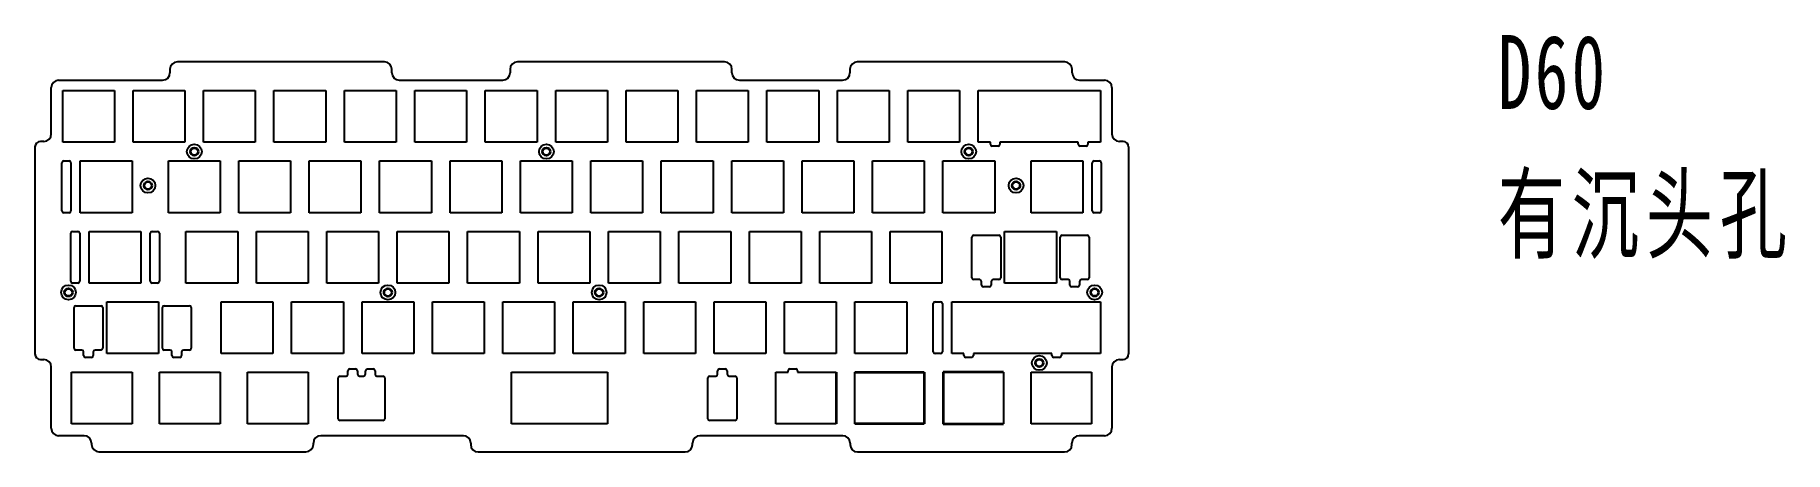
# Model space of a CAD drawing. Header units: millimetres. Extents: x 0 to 473, y 0 to 113.
import ezdxf

# ---------------------------------------------------------------- set-up
doc = ezdxf.new("R2010")
doc.units = ezdxf.units.MM
doc.layers.get('0').update_dxf_attribs({"lineweight": 35})
doc.layers.add('尺寸线层', color=3, linetype='Continuous', lineweight=18)
doc.styles.add('标准', font='', dxfattribs={"width": 0.667})
doc.styles.get('标准').set_extended_font_data('仿宋_gb2312')

msp = doc.modelspace()

# ---------------------------------------------------------------- linework, layer by layer
at = {"color": 7, "linetype": 'Continuous', "lineweight": 25}
for p, q in [((94.54, 105.5), (38.51, 105.5)), ((186.54, 105.5), (130.51, 105.5)), ((278.55, 105.5), (222.45, 105.5)), ((6.4, 100.55), (34.51, 100.55)), ((36.51, 103.5), (36.51, 102.55)), ((96.54, 102.55), (96.54, 103.5)), ((98.54, 100.55), (126.51, 100.55)), ((128.51, 103.5), (128.51, 102.55)), ((188.54, 102.55), (188.54, 103.5)), ((190.54, 100.55), (218.45, 100.55)), ((220.45, 103.5), (220.45, 102.55)), ((280.55, 102.55), (280.55, 103.5)), ((282.55, 100.55), (289.33, 100.55)), ((4.4, 86), (4.4, 98.55)), ((7.5, 97.77), (21.5, 97.77)), ((7.5, 83.77), (7.5, 97.77)), ((21.5, 97.77), (21.5, 83.77)), ((26.55, 83.77), (26.55, 97.77)), ((26.55, 97.77), (40.55, 97.77)), ((40.55, 97.77), (40.55, 83.77)), ((45.6, 83.77), (45.6, 97.77)), ((45.6, 97.77), (59.6, 97.77)), ((59.6, 97.77), (59.6, 83.77)), ((64.65, 83.77), (64.65, 97.77)), ((64.65, 97.77), (78.65, 97.77)), ((78.65, 97.77), (78.65, 83.77)), ((83.7, 83.77), (83.7, 97.77)), ((83.7, 97.77), (97.7, 97.77)), ((97.7, 97.77), (97.7, 83.77)), ((102.75, 83.77), (102.75, 97.77)), ((102.75, 97.77), (116.75, 97.77)), ((116.75, 97.77), (116.75, 83.77)), ((121.8, 83.77), (121.8, 97.77)), ((121.8, 97.77), (135.8, 97.77)), ((135.8, 97.77), (135.8, 83.77)), ((140.85, 83.77), (140.85, 97.77)), ((140.85, 97.77), (154.85, 97.77)), ((154.85, 97.77), (154.85, 83.77)), ((159.9, 83.77), (159.9, 97.77)), ((159.9, 97.77), (173.9, 97.77)), ((173.9, 97.77), (173.9, 83.77)), ((178.95, 83.77), (178.95, 97.77)), ((178.95, 97.77), (192.95, 97.77)), ((192.95, 97.77), (192.95, 83.77)), ((198, 83.77), (198, 97.77)), ((198, 97.77), (212, 97.77)), ((212, 97.77), (212, 83.77)), ((217.05, 83.77), (217.05, 97.77)), ((217.05, 97.77), (231.05, 97.77)), ((231.05, 97.77), (231.05, 83.77)), ((236.1, 83.77), (236.1, 97.77)), ((236.1, 97.77), (250.1, 97.77)), ((250.1, 97.77), (250.1, 83.77)), ((255.15, 97.77), (288.2, 97.77)), ((255.15, 83.77), (255.15, 97.77)), ((288.2, 97.77), (288.2, 83.77)), ((291.33, 98.55), (291.33, 86)), ((0, 82.5), (0, 26.5)), ((2.4, 84), (1.5, 84)), ((21.5, 83.77), (7.5, 83.77)), ((40.55, 83.77), (26.55, 83.77)), ((59.6, 83.77), (45.6, 83.77)), ((78.65, 83.77), (64.65, 83.77)), ((97.7, 83.77), (83.7, 83.77)), ((116.75, 83.77), (102.75, 83.77)), ((135.8, 83.77), (121.8, 83.77)), ((154.85, 83.77), (140.85, 83.77)), ((173.9, 83.77), (159.9, 83.77)), ((192.95, 83.77), (178.95, 83.77)), ((212, 83.77), (198, 83.77)), ((231.05, 83.77), (217.05, 83.77)), ((250.1, 83.77), (236.1, 83.77)), ((258.43, 83.77), (255.15, 83.77)), ((258.43, 83.23), (258.43, 83.77)), ((260.53, 82.73), (258.93, 82.73)), ((282.23, 83.77), (261.03, 83.77)), ((261.03, 83.77), (261.03, 83.23)), ((282.23, 83.23), (282.23, 83.77)), ((284.33, 82.73), (282.73, 82.73)), ((288.2, 83.77), (284.83, 83.77)), ((284.83, 83.77), (284.83, 83.23)), ((294.35, 84), (293.33, 84)), ((295.85, 82.5), (295.85, 26.5)), ((7.27, 65.22), (7.27, 78.22)), ((7.77, 78.72), (9.21, 78.72)), ((9.71, 78.22), (9.71, 65.22)), ((12.26, 64.72), (12.26, 78.72)), ((12.26, 78.72), (26.26, 78.72)), ((26.26, 78.72), (26.26, 64.72)), ((36.07, 64.72), (36.07, 78.72)), ((36.07, 78.72), (50.07, 78.72)), ((50.07, 78.72), (50.07, 64.72)), ((55.12, 64.72), (55.12, 78.72)), ((55.12, 78.72), (69.12, 78.72)), ((69.12, 78.72), (69.12, 64.72)), ((74.17, 64.72), (74.17, 78.72)), ((74.17, 78.72), (88.17, 78.72)), ((88.17, 78.72), (88.17, 64.72)), ((93.22, 64.72), (93.22, 78.72)), ((93.22, 78.72), (107.22, 78.72)), ((107.22, 78.72), (107.22, 64.72)), ((112.27, 64.72), (112.27, 78.72)), ((112.27, 78.72), (126.27, 78.72)), ((126.27, 78.72), (126.27, 64.72)), ((131.32, 64.72), (131.32, 78.72)), ((131.32, 78.72), (145.32, 78.72)), ((145.32, 78.72), (145.32, 64.72)), ((150.37, 64.72), (150.37, 78.72)), ((150.37, 78.72), (164.37, 78.72)), ((164.37, 78.72), (164.37, 64.72)), ((169.42, 64.72), (169.42, 78.72)), ((169.42, 78.72), (183.42, 78.72)), ((183.42, 78.72), (183.42, 64.72)), ((188.47, 64.72), (188.47, 78.72)), ((188.47, 78.72), (202.47, 78.72)), ((202.47, 78.72), (202.47, 64.72)), ((207.52, 64.72), (207.52, 78.72)), ((207.52, 78.72), (221.52, 78.72)), ((221.52, 78.72), (221.52, 64.72)), ((226.57, 78.72), (240.57, 78.72)), ((226.57, 64.72), (226.57, 78.72)), ((240.57, 78.72), (240.57, 64.72)), ((245.62, 78.72), (259.62, 78.72)), ((245.62, 64.72), (245.62, 78.72)), ((259.62, 78.72), (259.62, 64.72)), ((269.44, 78.72), (283.44, 78.72)), ((269.44, 64.72), (269.44, 78.72)), ((283.44, 78.72), (283.44, 64.72)), ((285.99, 65.22), (285.99, 78.22)), ((286.49, 78.72), (287.93, 78.72)), ((288.43, 78.22), (288.43, 65.22)), ((9.21, 64.72), (7.77, 64.72)), ((26.26, 64.72), (12.26, 64.72)), ((50.07, 64.72), (36.07, 64.72)), ((69.12, 64.72), (55.12, 64.72)), ((88.17, 64.72), (74.17, 64.72)), ((107.22, 64.72), (93.22, 64.72)), ((126.27, 64.72), (112.27, 64.72)), ((145.32, 64.72), (131.32, 64.72)), ((164.37, 64.72), (150.37, 64.72)), ((183.42, 64.72), (169.42, 64.72)), ((202.47, 64.72), (188.47, 64.72)), ((221.52, 64.72), (207.52, 64.72)), ((240.57, 64.72), (226.57, 64.72)), ((259.62, 64.72), (245.62, 64.72)), ((283.44, 64.72), (269.44, 64.72)), ((287.93, 64.72), (286.49, 64.72)), ((9.65, 46.17), (9.65, 59.17)), ((10.15, 59.67), (11.59, 59.67)), ((12.09, 59.17), (12.09, 46.17)), ((14.64, 59.67), (28.64, 59.67)), ((14.64, 45.67), (14.64, 59.67)), ((28.64, 59.67), (28.64, 45.67)), ((31.19, 46.17), (31.19, 59.17)), ((31.69, 59.67), (33.14, 59.67)), ((33.64, 59.17), (33.64, 46.17)), ((40.84, 45.67), (40.84, 59.67)), ((40.84, 59.67), (54.84, 59.67)), ((54.84, 59.67), (54.84, 45.67)), ((59.89, 45.67), (59.89, 59.67)), ((59.89, 59.67), (73.89, 59.67)), ((73.89, 59.67), (73.89, 45.67)), ((78.94, 45.67), (78.94, 59.67)), ((78.94, 59.67), (92.94, 59.67)), ((92.94, 59.67), (92.94, 45.67)), ((97.99, 45.67), (97.99, 59.67)), ((97.99, 59.67), (111.99, 59.67)), ((111.99, 59.67), (111.99, 45.67)), ((117.04, 45.67), (117.04, 59.67)), ((117.04, 59.67), (131.04, 59.67)), ((131.04, 59.67), (131.04, 45.67)), ((136.09, 45.67), (136.09, 59.67)), ((136.09, 59.67), (150.09, 59.67)), ((150.09, 59.67), (150.09, 45.67)), ((155.14, 45.67), (155.14, 59.67)), ((155.14, 59.67), (169.14, 59.67)), ((169.14, 59.67), (169.14, 45.67)), ((174.19, 45.67), (174.19, 59.67)), ((174.19, 59.67), (188.19, 59.67)), ((188.19, 59.67), (188.19, 45.67)), ((193.24, 45.67), (193.24, 59.67)), ((193.24, 59.67), (207.24, 59.67)), ((207.24, 59.67), (207.24, 45.67)), ((212.29, 45.67), (212.29, 59.67)), ((212.29, 59.67), (226.29, 59.67)), ((226.29, 59.67), (226.29, 45.67)), ((231.34, 45.67), (231.34, 59.67)), ((231.34, 59.67), (245.34, 59.67)), ((245.34, 59.67), (245.34, 45.67)), ((253.45, 47.11), (253.45, 58.11)), ((253.95, 58.61), (260.75, 58.61)), ((261.25, 58.11), (261.25, 47.11)), ((262.29, 59.67), (276.29, 59.67)), ((262.29, 45.67), (262.29, 59.67)), ((276.29, 59.67), (276.29, 45.67)), ((277.35, 47.11), (277.35, 58.11)), ((277.85, 58.61), (284.65, 58.61)), ((285.15, 58.11), (285.15, 47.11)), ((11.59, 45.67), (10.15, 45.67)), ((28.64, 45.67), (14.64, 45.67)), ((33.14, 45.67), (31.69, 45.67)), ((54.84, 45.67), (40.84, 45.67)), ((73.89, 45.67), (59.89, 45.67)), ((92.94, 45.67), (78.94, 45.67)), ((111.99, 45.67), (97.99, 45.67)), ((131.04, 45.67), (117.04, 45.67)), ((150.09, 45.67), (136.09, 45.67)), ((169.14, 45.67), (155.14, 45.67)), ((188.19, 45.67), (174.19, 45.67)), ((207.24, 45.67), (193.24, 45.67)), ((226.29, 45.67), (212.29, 45.67)), ((245.34, 45.67), (231.34, 45.67)), ((255.55, 46.61), (253.95, 46.61)), ((256.05, 45.13), (256.05, 46.11)), ((258.15, 44.63), (256.55, 44.63)), ((258.65, 46.11), (258.65, 45.13)), ((260.75, 46.61), (259.15, 46.61)), ((276.29, 45.67), (262.29, 45.67)), ((279.45, 46.61), (277.85, 46.61)), ((279.95, 45.13), (279.95, 46.11)), ((282.05, 44.63), (280.45, 44.63)), ((282.55, 46.11), (282.55, 45.13)), ((284.65, 46.61), (283.05, 46.61)), ((10.56, 28.06), (10.56, 39.06)), ((11.06, 39.56), (17.86, 39.56)), ((18.36, 39.06), (18.36, 28.06)), ((19.41, 26.62), (19.41, 40.62)), ((19.41, 40.62), (33.41, 40.62)), ((33.41, 40.62), (33.41, 26.62)), ((34.46, 28.06), (34.46, 39.06)), ((34.96, 39.56), (41.76, 39.56)), ((42.26, 39.06), (42.26, 28.06)), ((50.36, 26.62), (50.36, 40.62)), ((50.36, 40.62), (64.36, 40.62)), ((64.36, 40.62), (64.36, 26.62)), ((69.41, 26.62), (69.41, 40.62)), ((69.41, 40.62), (83.41, 40.62)), ((83.41, 40.62), (83.41, 26.62)), ((88.46, 26.62), (88.46, 40.62)), ((88.46, 40.62), (102.46, 40.62)), ((102.46, 40.62), (102.46, 26.62)), ((107.51, 26.62), (107.51, 40.62)), ((107.51, 40.62), (121.51, 40.62)), ((121.51, 40.62), (121.51, 26.62)), ((126.56, 26.62), (126.56, 40.62)), ((126.56, 40.62), (140.56, 40.62)), ((140.56, 40.62), (140.56, 26.62)), ((145.61, 40.62), (159.61, 40.62)), ((145.61, 26.62), (145.61, 40.62)), ((159.61, 40.62), (159.61, 26.62)), ((164.66, 26.62), (164.66, 40.62)), ((164.66, 40.62), (178.66, 40.62)), ((178.66, 40.62), (178.66, 26.62)), ((183.71, 40.62), (197.71, 40.62)), ((183.71, 26.62), (183.71, 40.62)), ((197.71, 40.62), (197.71, 26.62)), ((202.76, 40.62), (216.76, 40.62)), ((202.76, 26.62), (202.76, 40.62)), ((216.76, 40.62), (216.76, 26.62)), ((221.81, 26.62), (221.81, 40.62)), ((221.81, 40.62), (235.81, 40.62)), ((235.81, 40.62), (235.81, 26.62)), ((243.01, 27.12), (243.01, 40.12)), ((243.51, 40.62), (244.96, 40.62)), ((245.46, 40.12), (245.46, 27.12)), ((248.01, 40.62), (288.2, 40.62)), ((248.01, 26.62), (248.01, 40.62)), ((288.2, 40.62), (288.2, 26.62)), ((1.5, 25), (2.4, 25)), ((12.66, 27.56), (11.06, 27.56)), ((13.16, 26.08), (13.16, 27.06)), ((15.26, 25.58), (13.66, 25.58)), ((15.76, 27.06), (15.76, 26.08)), ((17.86, 27.56), (16.26, 27.56)), ((33.41, 26.62), (19.41, 26.62)), ((36.56, 27.56), (34.96, 27.56)), ((37.06, 26.08), (37.06, 27.06)), ((39.16, 25.58), (37.56, 25.58)), ((39.66, 27.06), (39.66, 26.08)), ((41.76, 27.56), (40.16, 27.56)), ((64.36, 26.62), (50.36, 26.62)), ((83.41, 26.62), (69.41, 26.62)), ((102.46, 26.62), (88.46, 26.62)), ((121.51, 26.62), (107.51, 26.62)), ((140.56, 26.62), (126.56, 26.62)), ((159.61, 26.62), (145.61, 26.62)), ((178.66, 26.62), (164.66, 26.62)), ((197.71, 26.62), (183.71, 26.62)), ((216.76, 26.62), (202.76, 26.62)), ((235.81, 26.62), (221.81, 26.62)), ((244.96, 26.62), (243.51, 26.62)), ((251.28, 26.62), (248.01, 26.62)), ((251.28, 26.08), (251.28, 26.62)), ((253.38, 25.58), (251.78, 25.58)), ((275.08, 26.62), (253.88, 26.62)), ((253.88, 26.62), (253.88, 26.08)), ((275.08, 26.08), (275.08, 26.62)), ((277.18, 25.58), (275.58, 25.58)), ((288.2, 26.62), (277.68, 26.62)), ((277.68, 26.62), (277.68, 26.08)), ((293.33, 25), (294.35, 25)), ((4.4, 6.4), (4.4, 23)), ((9.88, 7.57), (9.88, 21.57)), ((9.88, 21.57), (26.26, 21.57)), ((26.26, 21.57), (26.26, 7.57)), ((33.69, 7.57), (33.69, 21.57)), ((33.69, 21.57), (50.07, 21.57)), ((50.07, 21.57), (50.07, 7.57)), ((57.51, 21.57), (73.89, 21.57)), ((57.51, 7.57), (57.51, 21.57)), ((73.89, 21.57), (73.89, 7.57)), ((82.04, 9.01), (82.04, 20.01)), ((82.54, 20.51), (84.14, 20.51)), ((84.64, 21.01), (84.64, 21.99)), ((85.14, 22.49), (86.74, 22.49)), ((87.24, 21.99), (87.24, 21.01)), ((87.74, 20.51), (88.9, 20.51)), ((89.4, 21.01), (89.4, 21.99)), ((89.9, 22.49), (91.5, 22.49)), ((92, 21.99), (92, 21.01)), ((92.5, 20.51), (94.1, 20.51)), ((94.6, 20.01), (94.6, 9.01)), ((128.94, 7.57), (128.94, 21.57)), ((128.94, 21.57), (154.85, 21.57)), ((154.85, 21.57), (154.85, 7.57)), ((182.05, 9.04), (182.05, 20.09)), ((182.54, 20.51), (184.14, 20.51)), ((184.64, 21.01), (184.64, 21.99)), ((185.14, 22.49), (186.74, 22.49)), ((187.24, 21.99), (187.24, 21.01)), ((187.74, 20.51), (189.34, 20.51)), ((189.84, 20.01), (189.84, 9.01)), ((200.38, 7.57), (200.38, 21.57)), ((200.38, 21.57), (203.7, 21.57)), ((203.7, 21.57), (203.7, 21.99)), ((204.2, 22.49), (205.8, 22.49)), ((206.3, 21.99), (206.3, 21.57)), ((206.3, 21.57), (216.76, 21.57)), ((221.81, 7.57), (221.81, 21.57)), ((221.81, 21.57), (238.19, 21.57)), ((245.62, 21.57), (262.01, 21.57)), ((262.01, 21.57), (262.01, 7.57)), ((269.44, 21.57), (285.82, 21.57)), ((269.44, 7.57), (269.44, 21.57)), ((285.82, 21.57), (285.82, 7.57)), ((291.33, 23), (291.33, 6.4)), ((26.26, 7.57), (9.88, 7.57)), ((50.07, 7.57), (33.69, 7.57)), ((73.89, 7.57), (57.51, 7.57)), ((94.1, 8.51), (82.54, 8.51)), ((154.85, 7.57), (128.94, 7.57)), ((182.04, 9.01), (182.04, 9.04)), ((182.04, 9.04), (182.05, 9.04)), ((189.34, 8.51), (182.54, 8.51)), ((216.76, 7.57), (200.38, 7.57)), ((262.01, 7.57), (245.62, 7.57)), ((285.82, 7.57), (269.44, 7.57)), ((13.3, 4.4), (6.4, 4.4)), ((15.3, 2.4), (15.3, 2.05)), ((17.3, 0.05), (73.3, 0.05)), ((75.3, 2.05), (75.3, 2.4)), ((115.87, 4.4), (77.3, 4.4)), ((117.87, 2.4), (117.87, 2)), ((119.87, 0), (175.87, 0)), ((177.87, 2), (177.87, 2.4)), ((218.5, 4.4), (179.87, 4.4)), ((220.5, 2.4), (220.5, 2)), ((222.5, 0), (278.5, 0)), ((280.5, 2), (280.5, 2.4)), ((289.33, 4.4), (282.5, 4.4))]:
    msp.add_line(p, q, dxfattribs=at)
for p, q in [((216.76, 21.57), (216.76, 7.57)), ((221.81, 21.57), (240.57, 21.57)), ((240.57, 21.57), (240.57, 7.57)), ((245.63, 21.57), (245.63, 7.57)), ((262.01, 21.57), (245.63, 21.57)), ((240.57, 7.57), (221.81, 7.57)), ((245.63, 7.57), (262.01, 7.57))]:
    msp.add_line(p, q)
for centre in [(43.09, 81.24), (138.34, 81.24), (252.59, 81.24), (30.55, 72.06), (265.4, 72.06), (9.06, 43.15), (95.46, 43.14), (152.61, 43.14), (286.64, 43.15), (271.67, 24.09)]:
    msp.add_circle(centre, 2, dxfattribs=at)
for centre in [(43.09, 81.24), (138.34, 81.24), (252.59, 81.24), (30.55, 72.06), (265.4, 72.06), (9.06, 43.15), (95.46, 43.14), (152.61, 43.14), (286.64, 43.15), (271.67, 24.09)]:
    msp.add_circle(centre, 1.05)
for centre, radius, start, end in [((38.51, 103.5), 2, 90, 180), ((94.54, 103.5), 2, 0, 90), ((130.51, 103.5), 2, 90, 180), ((186.54, 103.5), 2, 0, 90), ((222.45, 103.5), 2, 90, 180), ((278.55, 103.5), 2, 0, 90), ((6.4, 98.55), 2, 90, 180), ((34.51, 102.55), 2, 270, 0), ((98.54, 102.55), 2, 180, 270), ((126.51, 102.55), 2, 270, 0), ((190.54, 102.55), 2, 180, 270), ((218.45, 102.55), 2, 270, 0), ((282.55, 102.55), 2, 180, 270), ((289.33, 98.55), 2, 0, 90), ((2.4, 86), 2, 270, 0), ((293.33, 86), 2, 180, 270), ((1.5, 82.5), 1.5, 90, 180), ((258.93, 83.23), 0.5, 180, 270), ((260.53, 83.23), 0.5, 270, 0), ((282.73, 83.23), 0.5, 180, 270), ((284.33, 83.23), 0.5, 270, 0), ((294.35, 82.5), 1.5, 0, 90), ((7.77, 78.22), 0.5, 90, 180), ((9.21, 78.22), 0.5, 0, 90), ((286.49, 78.22), 0.5, 90, 180), ((287.93, 78.22), 0.5, 0, 90), ((7.77, 65.22), 0.5, 180, 270), ((9.21, 65.22), 0.5, 270, 360), ((286.49, 65.22), 0.5, 180, 270), ((287.93, 65.22), 0.5, 270, 360), ((10.15, 59.17), 0.5, 90, 180), ((11.59, 59.17), 0.5, 0, 90), ((31.69, 59.17), 0.5, 90, 180), ((33.14, 59.17), 0.5, 360, 90), ((253.95, 58.11), 0.5, 90, 180), ((260.75, 58.11), 0.5, 0, 90), ((277.85, 58.11), 0.5, 90, 180), ((284.65, 58.11), 0.5, 0, 90), ((10.15, 46.17), 0.5, 180, 270), ((11.59, 46.17), 0.5, 270, 0), ((31.69, 46.17), 0.5, 180, 270), ((33.14, 46.17), 0.5, 270, 0), ((253.95, 47.11), 0.5, 180, 270), ((255.55, 46.11), 0.5, 0, 90), ((256.55, 45.13), 0.5, 180, 270), ((258.15, 45.13), 0.5, 270, 0), ((259.15, 46.11), 0.5, 90, 180), ((260.75, 47.11), 0.5, 270, 360), ((277.85, 47.11), 0.5, 180, 270), ((279.45, 46.11), 0.5, 360, 90), ((280.45, 45.13), 0.5, 180, 270), ((282.05, 45.13), 0.5, 270, 0), ((283.05, 46.11), 0.5, 90, 180), ((284.65, 47.11), 0.5, 270, 360), ((11.06, 39.06), 0.5, 90, 180), ((17.86, 39.06), 0.5, 0, 90), ((34.96, 39.06), 0.5, 90, 180), ((41.76, 39.06), 0.5, 0, 90), ((243.51, 40.12), 0.5, 90, 180), ((244.96, 40.12), 0.5, 0, 90), ((1.5, 26.5), 1.5, 180, 270), ((2.4, 23), 2, 0, 90), ((11.06, 28.06), 0.5, 180, 270), ((12.66, 27.06), 0.5, 360, 90), ((13.66, 26.08), 0.5, 180, 270), ((15.26, 26.08), 0.5, 270, 0), ((16.26, 27.06), 0.5, 90, 180), ((17.86, 28.06), 0.5, 270, 0), ((34.96, 28.06), 0.5, 180, 270), ((36.56, 27.06), 0.5, 360, 90), ((37.56, 26.08), 0.5, 180, 270), ((39.16, 26.08), 0.5, 270, 0), ((40.16, 27.06), 0.5, 90, 180), ((41.76, 28.06), 0.5, 270, 0), ((243.51, 27.12), 0.5, 180, 270), ((244.96, 27.12), 0.5, 270, 0), ((251.78, 26.08), 0.5, 180, 270), ((253.38, 26.08), 0.5, 270, 0), ((275.58, 26.08), 0.5, 180, 270), ((277.18, 26.08), 0.5, 270, 0), ((293.33, 23), 2, 90, 180), ((294.35, 26.5), 1.5, 270, 0), ((82.54, 20.01), 0.5, 90, 180), ((84.14, 21.01), 0.5, 270, 360), ((85.14, 21.99), 0.5, 90, 180), ((86.74, 21.99), 0.5, 0, 90), ((87.74, 21.01), 0.5, 180, 270), ((88.9, 21.01), 0.5, 270, 360), ((89.9, 21.99), 0.5, 90, 180), ((91.5, 21.99), 0.5, 0, 90), ((92.5, 21.01), 0.5, 180, 270), ((94.1, 20.01), 0.5, 0, 90), ((182.54, 20.01), 0.5, 90, 170.2986), ((184.14, 21.01), 0.5, 270, 360), ((185.14, 21.99), 0.5, 90, 180), ((186.74, 21.99), 0.5, 0, 90), ((187.74, 21.01), 0.5, 180, 270), ((189.34, 20.01), 0.5, 0, 90), ((204.2, 21.99), 0.5, 90, 180), ((205.8, 21.99), 0.5, 0, 90), ((6.4, 6.4), 2, 180, 270), ((82.54, 9.01), 0.5, 180, 270), ((94.1, 9.01), 0.5, 270, 0), ((182.54, 9.01), 0.5, 180, 270), ((189.34, 9.01), 0.5, 270, 0), ((289.33, 6.4), 2, 270, 0), ((13.3, 2.4), 2, 0, 90), ((17.3, 2.05), 2, 180.0001, 270), ((73.3, 2.05), 2, 270, 359.9999), ((77.3, 2.4), 2, 90, 180), ((115.87, 2.4), 2, 0, 90), ((119.87, 2), 2, 180.0001, 270), ((175.87, 2), 2, 270, 359.9999), ((179.87, 2.4), 2, 90, 180), ((218.5, 2.4), 2, 0, 90), ((222.5, 2), 2, 180.0001, 270), ((278.5, 2), 2, 270, 359.9999), ((282.5, 2.4), 2, 90, 180)]:
    msp.add_arc(centre, radius, start, end, dxfattribs=at)

# ---------------------------------------------------------------- texts
at = {"layer": '尺寸线层', "insert": (395.7, 112.77), "char_height": 20, "width": 85.5665, "attachment_point": 1, "line_spacing_factor": 1.15057, "style": '标准'}
msp.add_mtext('\\T1.1;{\\fsimhei|b0|i0|c134|p49;D60\\P有沉头孔\\P\\P}', dxfattribs=at)

doc.saveas('drawing.dxf')
